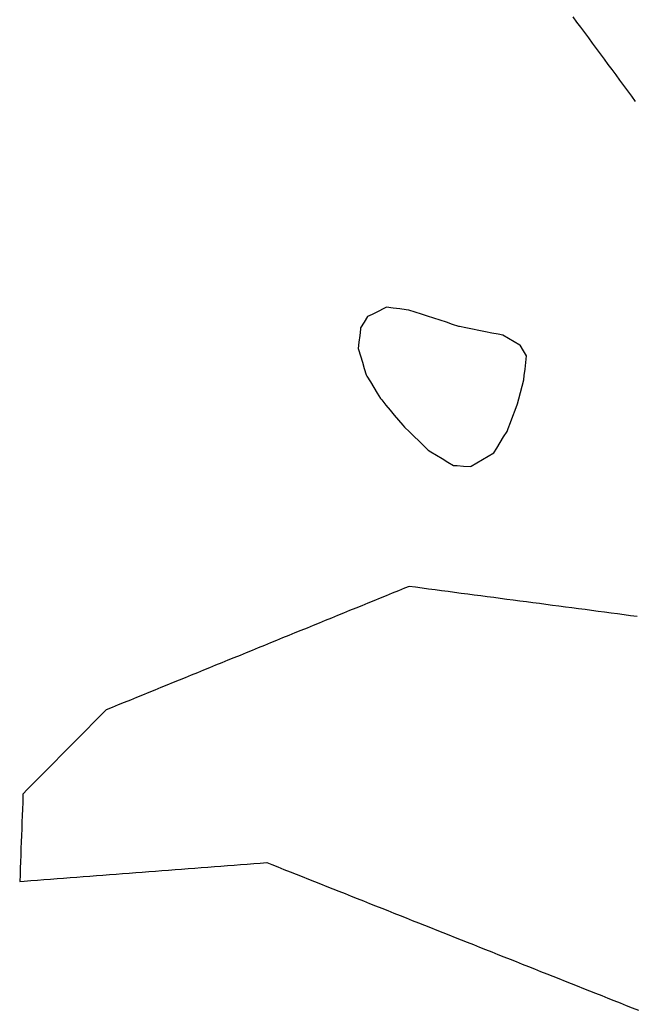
# Model space of a CAD drawing. Header units: millimetres. Extents: x 230 to 3347, y 514 to 5196.
# Drawn here: x 466.6 to 559.9, y 3449.1 to 3599.7 of the extents above; entities that cross this region are included whole.
import ezdxf

# ---------------------------------------------------------------- set-up
doc = ezdxf.new("R2010")
doc.units = ezdxf.units.MM
for name, color, linetype in [('ALL_ISLANDS', 7, 'Continuous'), ('OUTLINE_ISLAND_01', 7, 'Continuous'), ('OUTLINE_ISLAND_31', 7, 'Continuous')]:
    doc.layers.add(name, color=color, linetype=linetype)

msp = doc.modelspace()

# ---------------------------------------------------------------- linework, layer by layer
at = {"layer": 'ALL_ISLANDS'}
for points in [[(550.7231, 3600.1325), (551.3176, 3599.3285), (551.9121, 3598.5244), (552.5066, 3597.7203), (553.1011, 3596.9162), (553.6956, 3596.1121), (554.2901, 3595.308), (554.8846, 3594.5039), (555.4791, 3593.6998), (556.0736, 3592.8957), (556.6681, 3592.0916), (557.2626, 3591.2875), (557.8571, 3590.4834), (558.4516, 3589.6793), (559.0461, 3588.8752), (559.6406, 3588.0711), (560.2351, 3587.267)], [(560.5206, 3508.9593), (559.5292, 3509.0899), (558.5377, 3509.2205), (557.5463, 3509.3511), (556.5549, 3509.4818), (555.5634, 3509.6124), (554.572, 3509.743), (553.5806, 3509.8736), (552.5891, 3510.0042), (551.5977, 3510.1349), (550.6063, 3510.2655), (549.6148, 3510.3961), (548.6234, 3510.5267), (547.632, 3510.6573), (546.6405, 3510.7879), (545.6491, 3510.9186), (544.6577, 3511.0492), (543.6662, 3511.1798), (542.6748, 3511.3104), (541.6834, 3511.441), (540.6919, 3511.5717), (539.7005, 3511.7023), (538.7091, 3511.8329), (537.7176, 3511.9635), (536.7262, 3512.0941), (535.7348, 3512.2248), (534.7433, 3512.3554), (533.7519, 3512.486), (532.7605, 3512.6166), (531.769, 3512.7472), (530.7776, 3512.8779), (529.7862, 3513.0085), (528.7947, 3513.1391), (527.8033, 3513.2697), (526.8119, 3513.4003), (525.8204, 3513.531), (525.1253, 3513.2478), (524.1992, 3512.8705), (523.2731, 3512.4933), (522.347, 3512.116), (521.4209, 3511.7388), (520.4947, 3511.3615), (519.5686, 3510.9843), (518.6425, 3510.607), (517.7164, 3510.2298), (516.7903, 3509.8525), (515.8642, 3509.4753), (514.9381, 3509.098), (514.012, 3508.7208), (513.0859, 3508.3435), (512.1598, 3507.9663), (511.2336, 3507.589), (510.3075, 3507.2117), (509.3814, 3506.8345), (508.4553, 3506.4572), (507.5292, 3506.08), (506.6031, 3505.7027), (505.677, 3505.3255), (504.7509, 3504.9482), (503.8248, 3504.571), (502.8986, 3504.1937), (501.9725, 3503.8165), (501.0464, 3503.4392), (500.1203, 3503.062), (499.1942, 3502.6847), (498.2681, 3502.3075), (497.342, 3501.9302), (496.4159, 3501.553), (495.4898, 3501.1757), (494.5637, 3500.7985), (493.6375, 3500.4212), (492.7114, 3500.0439), (491.7853, 3499.6667), (490.8592, 3499.2894), (489.9331, 3498.9122), (489.007, 3498.5349), (488.0809, 3498.1577), (487.1548, 3497.7804), (486.2287, 3497.4032), (485.3026, 3497.0259), (484.3764, 3496.6487), (483.4503, 3496.2714), (482.5242, 3495.8942), (481.5981, 3495.5169), (480.672, 3495.1397), (479.7459, 3494.7624), (479.0641, 3494.0728), (478.3611, 3493.3617), (477.6581, 3492.6505), (476.955, 3491.9394), (476.252, 3491.2282), (475.5489, 3490.5171), (474.8459, 3489.806), (474.1428, 3489.0948), (473.4398, 3488.3837), (472.7367, 3487.6725), (472.0337, 3486.9614), (471.3306, 3486.2502), (470.6276, 3485.5391), (469.9245, 3484.828), (469.2215, 3484.1168), (468.5184, 3483.4057), (467.8154, 3482.6945), (467.1123, 3481.9834), (467.1016, 3481.6892), (467.0652, 3480.6898), (467.0287, 3479.6905), (466.9923, 3478.6911), (466.9558, 3477.6918), (466.9194, 3476.6925), (466.883, 3475.6931), (466.8465, 3474.6938), (466.8101, 3473.6945), (466.7736, 3472.6951), (466.7372, 3471.6958), (466.7008, 3470.6965), (466.6643, 3469.6971), (466.6279, 3468.6978), (467.3077, 3468.7495), (468.3049, 3468.8253), (469.302, 3468.9012), (470.2991, 3468.977), (471.2962, 3469.0529), (472.2933, 3469.1287), (473.2905, 3469.2045), (474.2876, 3469.2804), (475.2847, 3469.3562), (476.2818, 3469.432), (477.2789, 3469.5079), (478.2761, 3469.5837), (479.2732, 3469.6596), (480.2703, 3469.7354), (481.2674, 3469.8112), (482.2645, 3469.8871), (483.2617, 3469.9629), (484.2588, 3470.0388), (485.2559, 3470.1146), (486.253, 3470.1904), (487.2501, 3470.2663), (488.2473, 3470.3421), (489.2444, 3470.4179), (490.2415, 3470.4938), (491.2386, 3470.5696), (492.2357, 3470.6455), (493.2329, 3470.7213), (494.23, 3470.7971), (495.2271, 3470.873), (496.2242, 3470.9488), (497.2213, 3471.0247), (498.2185, 3471.1005), (499.2156, 3471.1763), (500.2127, 3471.2522), (501.2098, 3471.328), (502.2069, 3471.4039), (503.2041, 3471.4797), (504.2012, 3471.5555), (504.9367, 3471.2635), (505.8661, 3470.8944), (506.7956, 3470.5254), (507.725, 3470.1564), (508.6544, 3469.7873), (509.5838, 3469.4183), (510.5132, 3469.0493), (511.4426, 3468.6802), (512.372, 3468.3112), (513.3015, 3467.9421), (514.2309, 3467.5731), (515.1603, 3467.2041), (516.0897, 3466.835), (517.0191, 3466.466), (517.9485, 3466.097), (518.878, 3465.7279), (519.8074, 3465.3589), (520.7368, 3464.9898), (521.6662, 3464.6208), (522.5956, 3464.2518), (523.525, 3463.8827), (524.4544, 3463.5137), (525.3839, 3463.1447), (526.3133, 3462.7756), (527.2427, 3462.4066), (528.1721, 3462.0376), (529.1015, 3461.6685), (530.0309, 3461.2995), (530.9603, 3460.9304), (531.8898, 3460.5614), (532.8192, 3460.1924), (533.7486, 3459.8233), (534.678, 3459.4543), (535.6074, 3459.0853), (536.5368, 3458.7162), (537.4662, 3458.3472), (538.3957, 3457.9782), (539.3251, 3457.6091), (540.2545, 3457.2401), (541.1839, 3456.871), (542.1133, 3456.502), (543.0427, 3456.133), (543.9722, 3455.7639), (544.9016, 3455.3949), (545.831, 3455.0259), (546.7604, 3454.6568), (547.6898, 3454.2878), (548.6192, 3453.9187), (549.5486, 3453.5497), (550.4781, 3453.1807), (551.4075, 3452.8116), (552.3369, 3452.4426), (553.2663, 3452.0736), (554.1957, 3451.7045), (555.1251, 3451.3355), (556.0545, 3450.9665), (556.984, 3450.5974), (557.9134, 3450.2284), (558.8428, 3449.8593), (559.7722, 3449.4903), (560.7016, 3449.1213)]]:
    msp.add_lwpolyline(points, dxfattribs=at)
msp.add_lwpolyline([(519.5263, 3554.5477), (518.9856, 3553.7065), (518.4448, 3552.8653), (518.4232, 3552.6622), (518.317, 3551.6678), (518.2108, 3550.6735), (518.1046, 3549.6791), (518.1488, 3549.5329), (518.438, 3548.5757), (518.7272, 3547.6184), (519.0164, 3546.6611), (519.3056, 3545.7039), (519.4282, 3545.501), (519.9453, 3544.6451), (520.4624, 3543.7892), (520.9795, 3542.9333), (521.4966, 3542.0773), (521.6646, 3541.8755), (522.3043, 3541.1069), (522.9441, 3540.3383), (523.5838, 3539.5697), (524.2235, 3538.801), (524.8632, 3538.0324), (525.1601, 3537.742), (525.875, 3537.0428), (526.5898, 3536.3435), (527.3047, 3535.6443), (528.0196, 3534.945), (528.7344, 3534.2458), (529.1526, 3533.9945), (530.0097, 3533.4794), (530.8669, 3532.9643), (531.724, 3532.4492), (532.5811, 3531.9341), (533.1334, 3531.8968), (534.1311, 3531.8294), (535.1289, 3531.7621), (535.2501, 3531.8314), (536.118, 3532.3282), (536.9859, 3532.8249), (537.8538, 3533.3216), (538.7217, 3533.8184), (539.171, 3534.5523), (539.6931, 3535.4052), (540.2152, 3536.2581), (540.7373, 3537.111), (540.8947, 3537.5289), (541.2471, 3538.4647), (541.5996, 3539.4005), (541.952, 3540.3364), (542.3045, 3541.2722), (542.5136, 3542.0589), (542.7706, 3543.0253), (543.0275, 3543.9917), (543.2844, 3544.9582), (543.3576, 3545.5904), (543.4725, 3546.5838), (543.5875, 3547.5772), (543.7024, 3548.5706), (543.2318, 3549.339), (542.7096, 3550.1918), (542.6852, 3550.206), (541.8215, 3550.7101), (540.9578, 3551.2141), (540.0942, 3551.7182), (539.3901, 3551.8583), (538.4093, 3552.0535), (537.4285, 3552.2486), (536.4478, 3552.4438), (535.467, 3552.639), (534.4862, 3552.8342), (533.5055, 3553.0294), (533.4055, 3553.062), (532.4547, 3553.3718), (531.5039, 3553.6816), (530.5531, 3553.9914), (529.6023, 3554.3012), (528.6515, 3554.611), (527.7007, 3554.9209), (526.7499, 3555.2307), (525.7991, 3555.5405), (525.3936, 3555.5942), (524.4022, 3555.7254), (523.4109, 3555.8566), (522.4195, 3555.9879), (522.0134, 3555.7857), (521.1181, 3555.3401), (520.2229, 3554.8945)], close=True, dxfattribs=at)
at = {"layer": 'OUTLINE_ISLAND_01'}
for points in [[(550.7231, 3600.1325), (551.3176, 3599.3285), (551.9121, 3598.5244), (552.5066, 3597.7203), (553.1011, 3596.9162), (553.6956, 3596.1121), (554.2901, 3595.308), (554.8846, 3594.5039), (555.4791, 3593.6998), (556.0736, 3592.8957), (556.6681, 3592.0916), (557.2626, 3591.2875), (557.8571, 3590.4834), (558.4516, 3589.6793), (559.0461, 3588.8752), (559.6406, 3588.0711), (560.2351, 3587.267)], [(560.5206, 3508.9593), (559.5292, 3509.0899), (558.5377, 3509.2205), (557.5463, 3509.3511), (556.5549, 3509.4818), (555.5634, 3509.6124), (554.572, 3509.743), (553.5806, 3509.8736), (552.5891, 3510.0042), (551.5977, 3510.1349), (550.6063, 3510.2655), (549.6148, 3510.3961), (548.6234, 3510.5267), (547.632, 3510.6573), (546.6405, 3510.7879), (545.6491, 3510.9186), (544.6577, 3511.0492), (543.6662, 3511.1798), (542.6748, 3511.3104), (541.6834, 3511.441), (540.6919, 3511.5717), (539.7005, 3511.7023), (538.7091, 3511.8329), (537.7176, 3511.9635), (536.7262, 3512.0941), (535.7348, 3512.2248), (534.7433, 3512.3554), (533.7519, 3512.486), (532.7605, 3512.6166), (531.769, 3512.7472), (530.7776, 3512.8779), (529.7862, 3513.0085), (528.7947, 3513.1391), (527.8033, 3513.2697), (526.8119, 3513.4003), (525.8204, 3513.531), (525.1253, 3513.2478), (524.1992, 3512.8705), (523.2731, 3512.4933), (522.347, 3512.116), (521.4209, 3511.7388), (520.4947, 3511.3615), (519.5686, 3510.9843), (518.6425, 3510.607), (517.7164, 3510.2298), (516.7903, 3509.8525), (515.8642, 3509.4753), (514.9381, 3509.098), (514.012, 3508.7208), (513.0859, 3508.3435), (512.1598, 3507.9663), (511.2336, 3507.589), (510.3075, 3507.2117), (509.3814, 3506.8345), (508.4553, 3506.4572), (507.5292, 3506.08), (506.6031, 3505.7027), (505.677, 3505.3255), (504.7509, 3504.9482), (503.8248, 3504.571), (502.8986, 3504.1937), (501.9725, 3503.8165), (501.0464, 3503.4392), (500.1203, 3503.062), (499.1942, 3502.6847), (498.2681, 3502.3075), (497.342, 3501.9302), (496.4159, 3501.553), (495.4898, 3501.1757), (494.5637, 3500.7985), (493.6375, 3500.4212), (492.7114, 3500.0439), (491.7853, 3499.6667), (490.8592, 3499.2894), (489.9331, 3498.9122), (489.007, 3498.5349), (488.0809, 3498.1577), (487.1548, 3497.7804), (486.2287, 3497.4032), (485.3026, 3497.0259), (484.3764, 3496.6487), (483.4503, 3496.2714), (482.5242, 3495.8942), (481.5981, 3495.5169), (480.672, 3495.1397), (479.7459, 3494.7624), (479.0641, 3494.0728), (478.3611, 3493.3617), (477.6581, 3492.6505), (476.955, 3491.9394), (476.252, 3491.2282), (475.5489, 3490.5171), (474.8459, 3489.806), (474.1428, 3489.0948), (473.4398, 3488.3837), (472.7367, 3487.6725), (472.0337, 3486.9614), (471.3306, 3486.2502), (470.6276, 3485.5391), (469.9245, 3484.828), (469.2215, 3484.1168), (468.5184, 3483.4057), (467.8154, 3482.6945), (467.1123, 3481.9834), (467.1016, 3481.6892), (467.0652, 3480.6898), (467.0287, 3479.6905), (466.9923, 3478.6911), (466.9558, 3477.6918), (466.9194, 3476.6925), (466.883, 3475.6931), (466.8465, 3474.6938), (466.8101, 3473.6945), (466.7736, 3472.6951), (466.7372, 3471.6958), (466.7008, 3470.6965), (466.6643, 3469.6971), (466.6279, 3468.6978), (467.3077, 3468.7495), (468.3049, 3468.8253), (469.302, 3468.9012), (470.2991, 3468.977), (471.2962, 3469.0529), (472.2933, 3469.1287), (473.2905, 3469.2045), (474.2876, 3469.2804), (475.2847, 3469.3562), (476.2818, 3469.432), (477.2789, 3469.5079), (478.2761, 3469.5837), (479.2732, 3469.6596), (480.2703, 3469.7354), (481.2674, 3469.8112), (482.2645, 3469.8871), (483.2617, 3469.9629), (484.2588, 3470.0388), (485.2559, 3470.1146), (486.253, 3470.1904), (487.2501, 3470.2663), (488.2473, 3470.3421), (489.2444, 3470.4179), (490.2415, 3470.4938), (491.2386, 3470.5696), (492.2357, 3470.6455), (493.2329, 3470.7213), (494.23, 3470.7971), (495.2271, 3470.873), (496.2242, 3470.9488), (497.2213, 3471.0247), (498.2185, 3471.1005), (499.2156, 3471.1763), (500.2127, 3471.2522), (501.2098, 3471.328), (502.2069, 3471.4039), (503.2041, 3471.4797), (504.2012, 3471.5555), (504.9367, 3471.2635), (505.8661, 3470.8944), (506.7956, 3470.5254), (507.725, 3470.1564), (508.6544, 3469.7873), (509.5838, 3469.4183), (510.5132, 3469.0493), (511.4426, 3468.6802), (512.372, 3468.3112), (513.3015, 3467.9421), (514.2309, 3467.5731), (515.1603, 3467.2041), (516.0897, 3466.835), (517.0191, 3466.466), (517.9485, 3466.097), (518.878, 3465.7279), (519.8074, 3465.3589), (520.7368, 3464.9898), (521.6662, 3464.6208), (522.5956, 3464.2518), (523.525, 3463.8827), (524.4544, 3463.5137), (525.3839, 3463.1447), (526.3133, 3462.7756), (527.2427, 3462.4066), (528.1721, 3462.0376), (529.1015, 3461.6685), (530.0309, 3461.2995), (530.9603, 3460.9304), (531.8898, 3460.5614), (532.8192, 3460.1924), (533.7486, 3459.8233), (534.678, 3459.4543), (535.6074, 3459.0853), (536.5368, 3458.7162), (537.4662, 3458.3472), (538.3957, 3457.9782), (539.3251, 3457.6091), (540.2545, 3457.2401), (541.1839, 3456.871), (542.1133, 3456.502), (543.0427, 3456.133), (543.9722, 3455.7639), (544.9016, 3455.3949), (545.831, 3455.0259), (546.7604, 3454.6568), (547.6898, 3454.2878), (548.6192, 3453.9187), (549.5486, 3453.5497), (550.4781, 3453.1807), (551.4075, 3452.8116), (552.3369, 3452.4426), (553.2663, 3452.0736), (554.1957, 3451.7045), (555.1251, 3451.3355), (556.0545, 3450.9665), (556.984, 3450.5974), (557.9134, 3450.2284), (558.8428, 3449.8593), (559.7722, 3449.4903), (560.7016, 3449.1213)]]:
    msp.add_lwpolyline(points, dxfattribs=at)
at = {"layer": 'OUTLINE_ISLAND_31'}
msp.add_lwpolyline([(519.5263, 3554.5477), (518.9856, 3553.7065), (518.4448, 3552.8653), (518.4232, 3552.6622), (518.317, 3551.6678), (518.2108, 3550.6735), (518.1046, 3549.6791), (518.1488, 3549.5329), (518.438, 3548.5757), (518.7272, 3547.6184), (519.0164, 3546.6611), (519.3056, 3545.7039), (519.4282, 3545.501), (519.9453, 3544.6451), (520.4624, 3543.7892), (520.9795, 3542.9333), (521.4966, 3542.0773), (521.6646, 3541.8755), (522.3043, 3541.1069), (522.9441, 3540.3383), (523.5838, 3539.5697), (524.2235, 3538.801), (524.8632, 3538.0324), (525.1601, 3537.742), (525.875, 3537.0428), (526.5898, 3536.3435), (527.3047, 3535.6443), (528.0196, 3534.945), (528.7344, 3534.2458), (529.1526, 3533.9945), (530.0097, 3533.4794), (530.8669, 3532.9643), (531.724, 3532.4492), (532.5811, 3531.9341), (533.1334, 3531.8968), (534.1311, 3531.8294), (535.1289, 3531.7621), (535.2501, 3531.8314), (536.118, 3532.3282), (536.9859, 3532.8249), (537.8538, 3533.3216), (538.7217, 3533.8184), (539.171, 3534.5523), (539.6931, 3535.4052), (540.2152, 3536.2581), (540.7373, 3537.111), (540.8947, 3537.5289), (541.2471, 3538.4647), (541.5996, 3539.4005), (541.952, 3540.3364), (542.3045, 3541.2722), (542.5136, 3542.0589), (542.7706, 3543.0253), (543.0275, 3543.9917), (543.2844, 3544.9582), (543.3576, 3545.5904), (543.4725, 3546.5838), (543.5875, 3547.5772), (543.7024, 3548.5706), (543.2318, 3549.339), (542.7096, 3550.1918), (542.6852, 3550.206), (541.8215, 3550.7101), (540.9578, 3551.2141), (540.0942, 3551.7182), (539.3901, 3551.8583), (538.4093, 3552.0535), (537.4285, 3552.2486), (536.4478, 3552.4438), (535.467, 3552.639), (534.4862, 3552.8342), (533.5055, 3553.0294), (533.4055, 3553.062), (532.4547, 3553.3718), (531.5039, 3553.6816), (530.5531, 3553.9914), (529.6023, 3554.3012), (528.6515, 3554.611), (527.7007, 3554.9209), (526.7499, 3555.2307), (525.7991, 3555.5405), (525.3936, 3555.5942), (524.4022, 3555.7254), (523.4109, 3555.8566), (522.4195, 3555.9879), (522.0134, 3555.7857), (521.1181, 3555.3401), (520.2229, 3554.8945)], close=True, dxfattribs=at)

doc.saveas('drawing.dxf')
